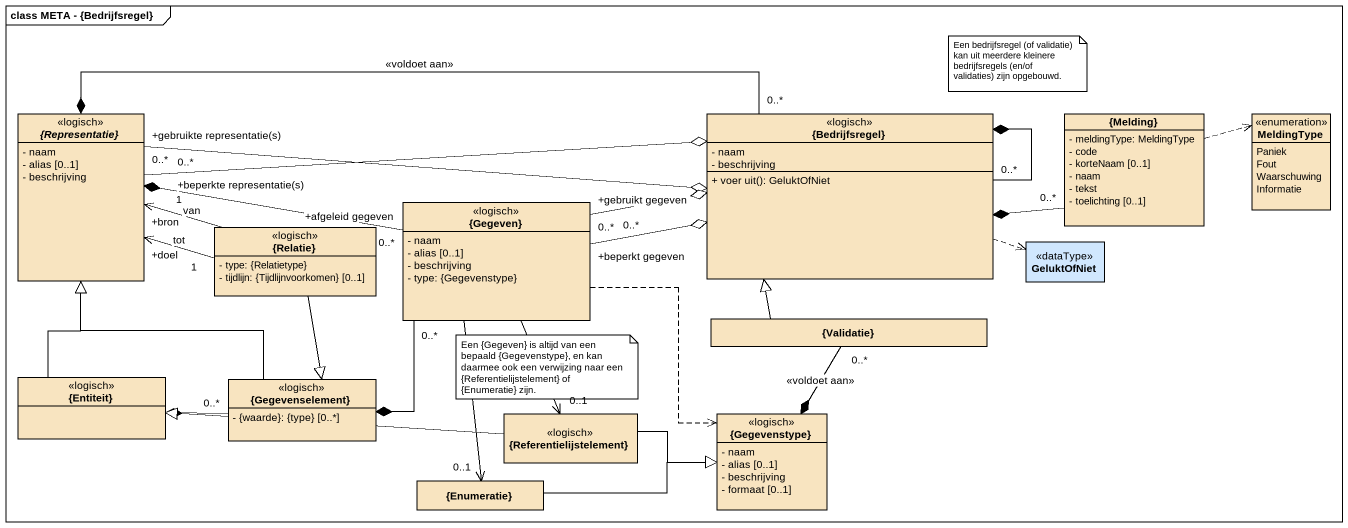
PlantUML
@startuml
mainframe class META - {Bedrijfsregel}
hide circle
hide empty members
skinparam classAttributeIconSize 0
abstract class "{Representatie}" as Representatie <<logisch>> #F8E4C0 {
  - naam
  - alias [0..1]
  - beschrijving
}
class "{Bedrijfsregel}" as Bedrijfsregel <<logisch>> #F8E4C0 {
  - naam
  - beschrijving
  + voer uit(): GeluktOfNiet
}
class "{Melding}" as Melding #F8E4C0 {
  - meldingType: MeldingType
  - code
  - korteNaam [0..1]
  - naam
  - tekst
  - toelichting [0..1]
}
enum MeldingType #F8E4C0 {
  Paniek
  Fout
  Waarschuwing
  Informatie
}
class "{Gegeven}" as Gegeven <<logisch>> #F8E4C0 {
  - naam
  - alias [0..1]
  - beschrijving
  - type: {Gegevenstype}
}
class "{Relatie}" as Relatie <<logisch>> #F8E4C0 {
  - type: {Relatietype}
  - tijdlijn: {Tijdlijnvoorkomen} [0..1]
}
class GeluktOfNiet <<dataType>> #D0E7FE
class "{Validatie}" as Validatie #F8E4C0
class "{Entiteit}" as Entiteit <<logisch>> #F8E4C0
class "{Gegevenselement}" as Gegevenselement <<logisch>> #F8E4C0 {
  - {waarde}: {type} [0..*]
}
class "{Referentielijstelement}" as Referentielijstelement <<logisch>> #F8E4C0
class "{Gegevenstype}" as Gegevenstype <<logisch>> #F8E4C0 {
  - naam
  - alias [0..1]
  - beschrijving
  - formaat [0..1]
}
class "{Enumeratie}" as Enumeratie #F8E4C0
Representatie "+gebruikte representatie(s)\n0..*" -right-o Bedrijfsregel
Representatie "+beperkte representatie(s)\n0..*" -right-o Bedrijfsregel
Bedrijfsregel "0..*" -left-* Representatie : <<voldoet aan>>
Bedrijfsregel "0..*" --* Bedrijfsregel
Bedrijfsregel .right.> GeluktOfNiet
Melding "0..*" -left-* Bedrijfsregel
Melding .right.> MeldingType
Gegeven "+afgeleid gegeven\n0..*" -left-* Representatie
Gegeven "+gebruikt gegeven\n0..*" -right-o Bedrijfsregel
Gegeven "+beperkt gegeven\n0..*" -right-o Bedrijfsregel
Gegeven "0..*" --* Gegevenselement
Gegeven --> "0..1" Referentielijstelement
Gegeven ..> Gegevenstype
Gegeven --> "0..1" Enumeratie
Relatie -left-> "+bron\n1" Representatie : van
Relatie -left-> "+doel\n1" Representatie : tot
Relatie --|> Gegevenselement
Validatie -up-|> Bedrijfsregel
Validatie "0..*" --* Gegevenstype : <<voldoet aan>>
Entiteit -up-|> Representatie
Gegevenselement -up-|> Representatie
Gegevenselement "0..*" -left-* Entiteit
Referentielijstelement -left-|> Entiteit
Referentielijstelement -right-|> Gegevenstype
Enumeratie -right-|> Gegevenstype
note as N1
  Een bedrijfsregel (of validatie) kan uit meerdere kleinere bedrijfsregels (en/of validaties) zijn opgebouwd.
end note
note as N2
  Een {Gegeven} is altijd van een bepaald {Gegevenstype}, en kan daarmee ook een verwijzing naar een {Referentielijstelement} of {Enumeratie} zijn.
end note
@enduml
